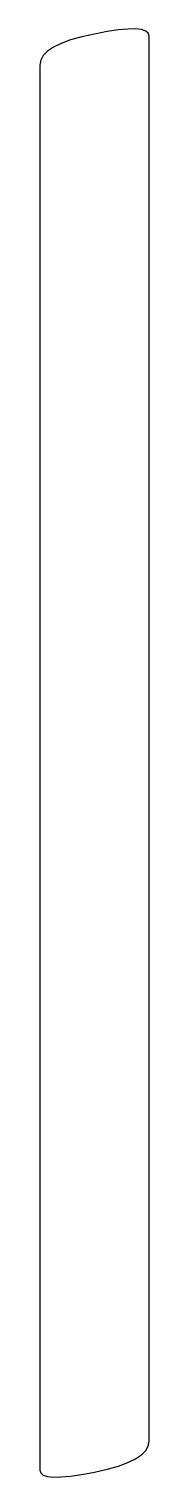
# Model space of a CAD drawing. Extents: x 3.9 to 6, y -5.1 to 23.4.
import ezdxf

# ---------------------------------------------------------------- set-up
doc = ezdxf.new("R2010")
doc.units = 0
doc.layers.get('0').update_dxf_attribs({"linetype": 'CONTINUOUS'})

msp = doc.modelspace()

# ---------------------------------------------------------------- linework, layer by layer
at = {"color": 0}
for p, q in [((5.42617, 23.3864), (5.20893, 23.3536)), ((5.60997, 23.4039), (5.42617, 23.3864)), ((5.76036, 23.4063), (5.60997, 23.4039)), ((5.87733, 23.3935), (5.76036, 23.4063)), ((5.96089, 23.3656), (5.87733, 23.3935)), ((6.01101, 23.3224), (5.96089, 23.3656)), ((4.30664, 23.1219), (4.15625, 23.0486)), ((4.49046, 23.1893), (4.30664, 23.1219)), ((4.70768, 23.2504), (4.49046, 23.1893)), ((4.95833, 23.3056), (4.70768, 23.2504)), ((5.20893, 23.3536), (4.95833, 23.3056)), ((6.02778, 23.2639), (6.01101, 23.3224)), ((6.02778, -4.375), (6.02778, 23.2639)), ((3.9056, 22.7921), (3.88889, 22.6944)), ((3.95574, 22.8838), (3.9056, 22.7921)), ((4.03928, 22.9692), (3.95574, 22.8838)), ((4.15625, 23.0486), (4.03928, 22.9692)), ((3.88889, 22.6944), (3.88889, -4.94444)), ((5.96089, -4.55903), (6.01101, -4.46962)), ((6.01101, -4.46962), (6.02778, -4.375)), ((5.42617, -4.86453), (5.60997, -4.79596)), ((5.60997, -4.79596), (5.76036, -4.72222)), ((5.76036, -4.72222), (5.87733, -4.64324)), ((5.87733, -4.64324), (5.96089, -4.55903)), ((3.88889, -4.94444), (3.9056, -4.99978)), ((3.9056, -4.99978), (3.95574, -5.04081)), ((3.95574, -5.04081), (4.03928, -5.06749)), ((4.03928, -5.06749), (4.15625, -5.07986)), ((4.15625, -5.07986), (4.30664, -5.0779)), ((4.30664, -5.0779), (4.49046, -5.06164)), ((4.49046, -5.06164), (4.70768, -5.03103)), ((4.70768, -5.03103), (4.95833, -4.98611)), ((4.95833, -4.98611), (5.20893, -4.9279)), ((5.20893, -4.9279), (5.42617, -4.86453))]:
    msp.add_line(p, q, dxfattribs=at)

doc.saveas('drawing.dxf')
